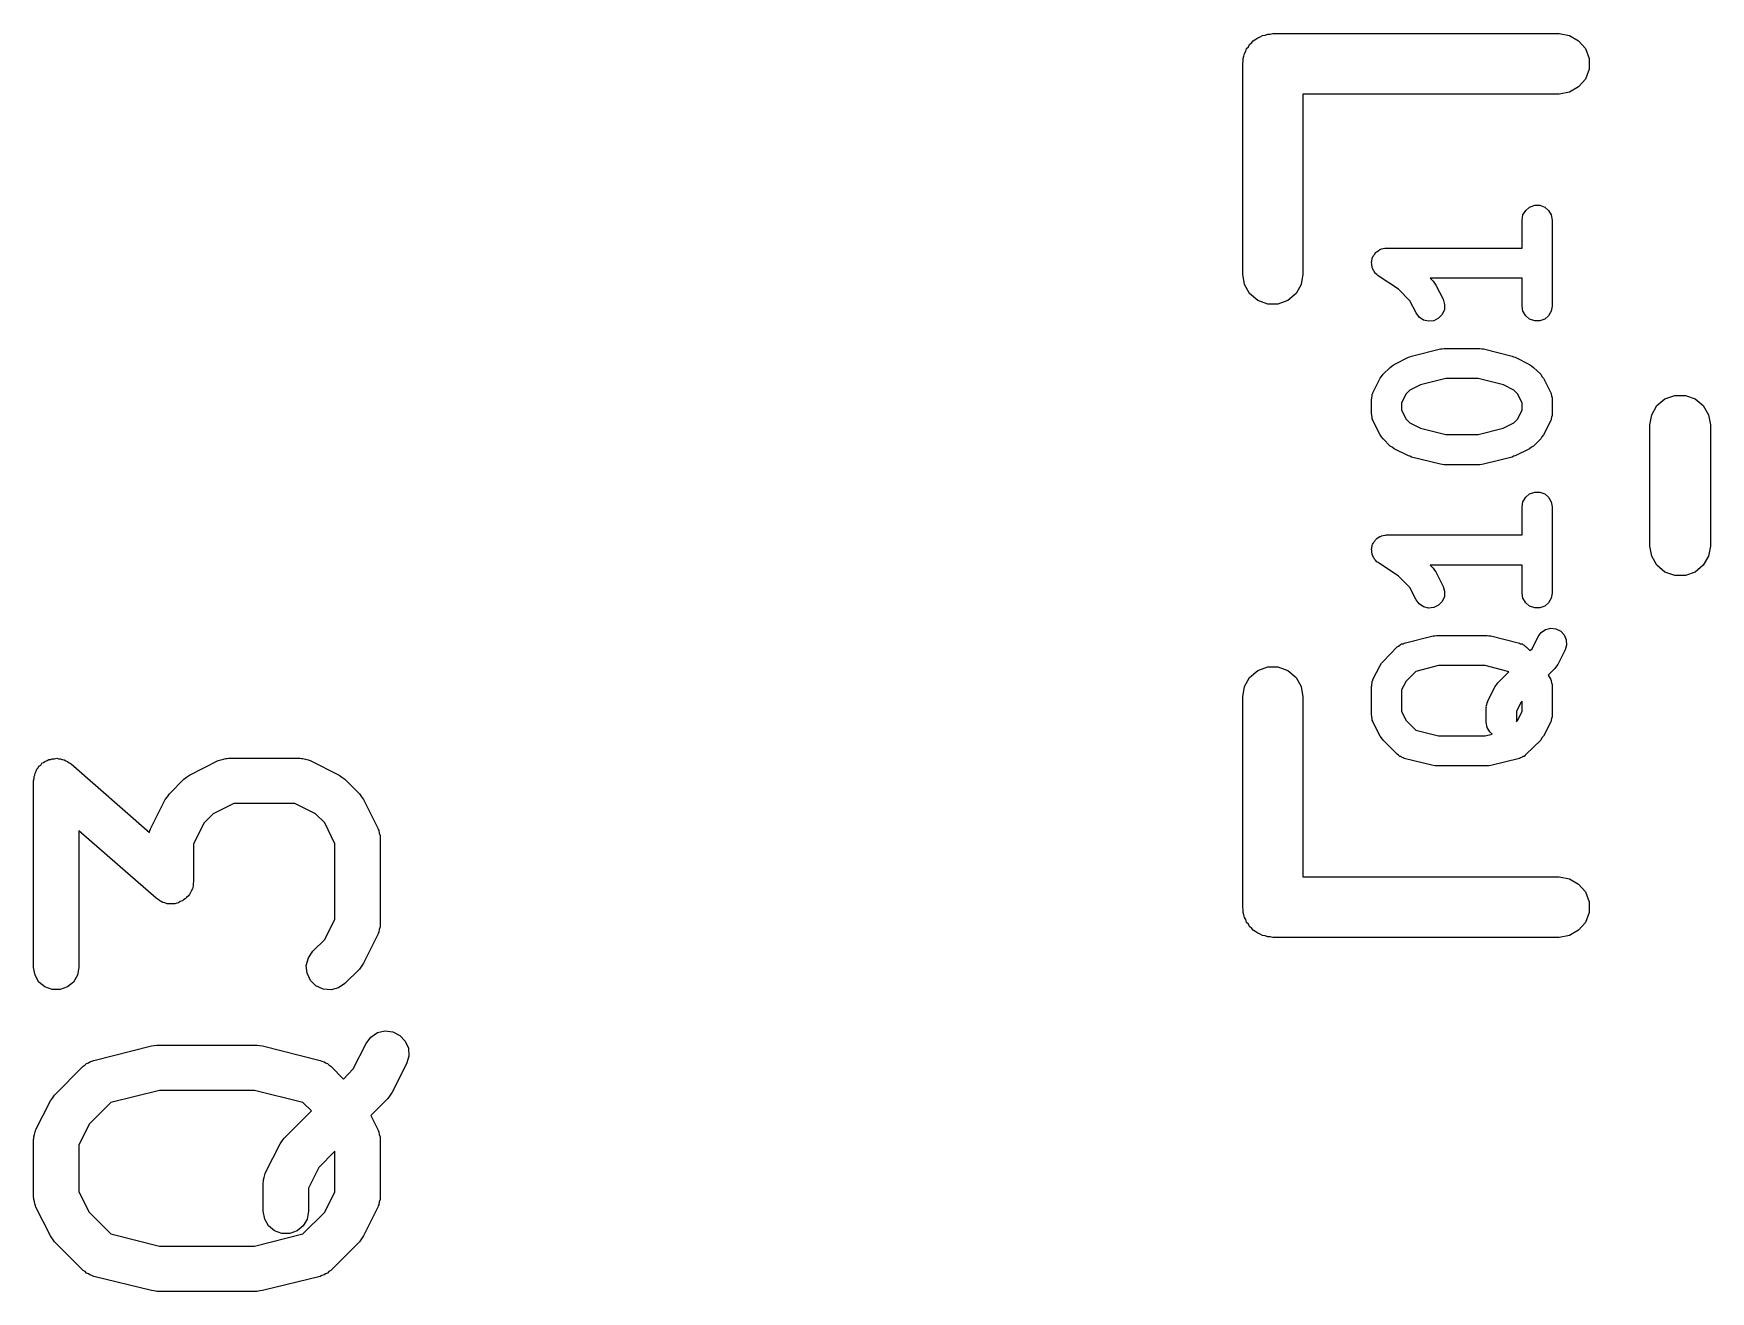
# Model space of a CAD drawing. Extents: x 142.1 to 238.7, y -137.2 to -60.7.
# Drawn here: x 219.17 to 224.73, y -108.06 to -103.88 of the extents above; entities that cross this region are included whole.
import ezdxf

# ---------------------------------------------------------------- set-up
doc = ezdxf.new("R2010")
doc.units = 0
doc.header["$MEASUREMENT"] = 0
doc.layers.add('BLACK', color=7, linetype='CONTINUOUS')

msp = doc.modelspace()

# ---------------------------------------------------------------- linework, layer by layer
at = {"layer": 'Black'}
for p, q in [((223.189, -103.939), (223.192, -103.93)), ((223.192, -103.93), (223.198, -103.924)), ((223.198, -103.924), (223.202, -103.916)), ((223.202, -103.916), (223.209, -103.91)), ((223.209, -103.91), (223.214, -103.904)), ((223.214, -103.904), (223.222, -103.899)), ((223.222, -103.899), (223.229, -103.894)), ((223.229, -103.894), (223.237, -103.891)), ((223.237, -103.891), (223.245, -103.886)), ((223.245, -103.886), (223.253, -103.885)), ((223.253, -103.885), (223.262, -103.882)), ((223.262, -103.882), (223.27, -103.882)), ((223.27, -103.882), (223.279, -103.88)), ((223.279, -103.88), (224.229, -103.88)), ((224.229, -103.88), (224.263, -103.886)), ((224.263, -103.886), (224.293, -103.904)), ((224.293, -103.904), (224.316, -103.93)), ((224.316, -103.93), (224.328, -103.963)), ((223.179, -103.98), (223.18, -103.972)), ((223.179, -104.679), (223.179, -103.98)), ((223.18, -103.963), (223.183, -103.955)), ((223.18, -103.972), (223.18, -103.963)), ((223.183, -103.955), (223.185, -103.946)), ((223.185, -103.946), (223.189, -103.939)), ((224.328, -103.963), (224.328, -103.998)), ((224.316, -104.031), (224.293, -104.057)), ((224.328, -103.998), (224.316, -104.031)), ((224.229, -104.081), (223.379, -104.081)), ((223.379, -104.081), (223.379, -104.679)), ((224.263, -104.075), (224.229, -104.081)), ((224.293, -104.057), (224.263, -104.075)), ((224.106, -104.499), (224.109, -104.482)), ((224.109, -104.482), (224.118, -104.467)), ((224.118, -104.467), (224.131, -104.456)), ((224.131, -104.456), (224.148, -104.45)), ((224.148, -104.45), (224.165, -104.45)), ((224.165, -104.45), (224.181, -104.456)), ((224.181, -104.456), (224.194, -104.467)), ((224.194, -104.467), (224.203, -104.482)), ((224.203, -104.482), (224.206, -104.499)), ((224.106, -104.592), (224.106, -104.499)), ((224.206, -104.499), (224.206, -104.785)), ((223.624, -104.604), (223.629, -104.601)), ((223.629, -104.601), (223.634, -104.597)), ((223.634, -104.597), (223.637, -104.596)), ((223.637, -104.596), (223.639, -104.595)), ((223.639, -104.595), (223.645, -104.594)), ((223.645, -104.594), (223.651, -104.592)), ((223.651, -104.592), (223.653, -104.592)), ((223.653, -104.592), (223.656, -104.592)), ((223.656, -104.592), (224.106, -104.592)), ((223.606, -104.639), (223.607, -104.636)), ((223.607, -104.645), (223.606, -104.639)), ((223.607, -104.633), (223.609, -104.628)), ((223.607, -104.636), (223.607, -104.633)), ((223.607, -104.651), (223.607, -104.645)), ((223.608, -104.653), (223.607, -104.651)), ((223.608, -104.656), (223.608, -104.653)), ((223.611, -104.661), (223.608, -104.656)), ((223.609, -104.628), (223.61, -104.622)), ((223.61, -104.622), (223.612, -104.62)), ((223.612, -104.62), (223.613, -104.617)), ((223.613, -104.617), (223.617, -104.612)), ((223.617, -104.612), (223.62, -104.607)), ((223.62, -104.607), (223.622, -104.606)), ((223.622, -104.606), (223.624, -104.604)), ((223.185, -104.713), (223.179, -104.679)), ((223.202, -104.743), (223.185, -104.713)), ((223.373, -104.713), (223.356, -104.743)), ((223.379, -104.679), (223.373, -104.713)), ((223.613, -104.667), (223.611, -104.661)), ((223.615, -104.669), (223.613, -104.667)), ((223.616, -104.672), (223.615, -104.669)), ((223.62, -104.676), (223.616, -104.672)), ((223.624, -104.68), (223.62, -104.676)), ((223.626, -104.682), (223.624, -104.68)), ((223.628, -104.684), (223.626, -104.682)), ((223.696, -104.728), (223.628, -104.684)), ((224.106, -104.692), (223.801, -104.692)), ((223.801, -104.692), (223.811, -104.702)), ((223.811, -104.702), (223.815, -104.708)), ((223.815, -104.708), (223.82, -104.715)), ((224.106, -104.785), (224.106, -104.692)), ((223.229, -104.766), (223.202, -104.743)), ((223.262, -104.778), (223.229, -104.766)), ((223.329, -104.766), (223.296, -104.778)), ((223.356, -104.743), (223.329, -104.766)), ((223.734, -104.767), (223.696, -104.728)), ((223.754, -104.807), (223.734, -104.767)), ((223.82, -104.715), (223.844, -104.762)), ((223.844, -104.762), (223.849, -104.779)), ((223.296, -104.778), (223.262, -104.778)), ((223.765, -104.821), (223.754, -104.807)), ((223.779, -104.831), (223.765, -104.821)), ((223.829, -104.825), (223.813, -104.833)), ((223.841, -104.812), (223.829, -104.825)), ((223.848, -104.796), (223.841, -104.812)), ((223.849, -104.779), (223.848, -104.796)), ((224.109, -104.802), (224.106, -104.785)), ((224.118, -104.817), (224.109, -104.802)), ((224.131, -104.828), (224.118, -104.817)), ((224.194, -104.817), (224.181, -104.828)), ((224.203, -104.802), (224.194, -104.817)), ((224.206, -104.785), (224.203, -104.802)), ((223.796, -104.835), (223.779, -104.831)), ((223.813, -104.833), (223.796, -104.835)), ((224.148, -104.834), (224.131, -104.828)), ((224.165, -104.834), (224.148, -104.834)), ((224.181, -104.828), (224.165, -104.834)), ((223.739, -104.951), (223.835, -104.927)), ((223.835, -104.927), (223.841, -104.926)), ((223.841, -104.926), (223.847, -104.925)), ((223.847, -104.925), (223.966, -104.925)), ((223.966, -104.925), (223.972, -104.926)), ((223.972, -104.926), (223.978, -104.927)), ((223.978, -104.927), (224.073, -104.951)), ((223.645, -105.011), (223.668, -104.988)), ((223.668, -104.988), (223.675, -104.983)), ((223.675, -104.983), (223.681, -104.978)), ((223.681, -104.978), (223.729, -104.954)), ((223.729, -104.954), (223.734, -104.953)), ((223.734, -104.953), (223.739, -104.951)), ((224.073, -104.951), (224.078, -104.953)), ((224.078, -104.953), (224.083, -104.954)), ((224.083, -104.954), (224.131, -104.978)), ((224.131, -104.978), (224.137, -104.983)), ((224.137, -104.983), (224.144, -104.988)), ((224.144, -104.988), (224.168, -105.011)), ((223.611, -105.072), (223.635, -105.024)), ((223.635, -105.024), (223.64, -105.018)), ((223.64, -105.018), (223.645, -105.011)), ((223.769, -105.046), (223.733, -105.064)), ((223.853, -105.025), (223.769, -105.046)), ((223.96, -105.025), (223.853, -105.025)), ((224.044, -105.046), (223.96, -105.025)), ((224.079, -105.064), (224.044, -105.046)), ((224.168, -105.011), (224.172, -105.018)), ((224.172, -105.018), (224.177, -105.024)), ((224.177, -105.024), (224.201, -105.072)), ((223.606, -105.094), (223.607, -105.091)), ((223.606, -105.142), (223.606, -105.094)), ((223.607, -105.089), (223.608, -105.083)), ((223.607, -105.091), (223.607, -105.089)), ((223.608, -105.083), (223.609, -105.077)), ((223.609, -105.077), (223.611, -105.075)), ((223.611, -105.075), (223.611, -105.072)), ((223.721, -105.076), (223.706, -105.106)), ((223.733, -105.064), (223.721, -105.076)), ((224.091, -105.076), (224.079, -105.064)), ((224.106, -105.106), (224.091, -105.076)), ((224.201, -105.072), (224.202, -105.075)), ((224.202, -105.075), (224.203, -105.077)), ((224.203, -105.077), (224.204, -105.083)), ((224.204, -105.083), (224.206, -105.089)), ((224.206, -105.089), (224.206, -105.091)), ((224.206, -105.091), (224.206, -105.094)), ((224.206, -105.094), (224.206, -105.142)), ((224.553, -105.115), (224.58, -105.092)), ((224.58, -105.092), (224.613, -105.081)), ((224.613, -105.081), (224.648, -105.081)), ((224.648, -105.081), (224.68, -105.092)), ((224.68, -105.092), (224.707, -105.115)), ((223.607, -105.145), (223.606, -105.142)), ((223.607, -105.148), (223.607, -105.145)), ((223.608, -105.153), (223.607, -105.148)), ((223.609, -105.159), (223.608, -105.153)), ((223.611, -105.162), (223.609, -105.159)), ((223.706, -105.106), (223.706, -105.13)), ((223.706, -105.13), (223.721, -105.16)), ((224.091, -105.16), (224.106, -105.13)), ((224.106, -105.13), (224.106, -105.106)), ((224.203, -105.159), (224.202, -105.162)), ((224.204, -105.153), (224.203, -105.159)), ((224.206, -105.148), (224.204, -105.153)), ((224.206, -105.142), (224.206, -105.145)), ((224.206, -105.145), (224.206, -105.148)), ((224.53, -105.179), (224.536, -105.145)), ((224.536, -105.145), (224.553, -105.115)), ((224.707, -105.115), (224.725, -105.145)), ((224.725, -105.145), (224.731, -105.179)), ((223.611, -105.164), (223.611, -105.162)), ((223.635, -105.212), (223.611, -105.164)), ((223.64, -105.218), (223.635, -105.212)), ((223.721, -105.16), (223.733, -105.172)), ((223.733, -105.172), (223.769, -105.19)), ((223.769, -105.19), (223.853, -105.211)), ((223.853, -105.211), (223.96, -105.211)), ((223.96, -105.211), (224.043, -105.19)), ((224.043, -105.19), (224.079, -105.172)), ((224.079, -105.172), (224.091, -105.16)), ((224.177, -105.212), (224.172, -105.218)), ((224.201, -105.164), (224.177, -105.212)), ((224.202, -105.162), (224.201, -105.164)), ((224.53, -105.581), (224.53, -105.179)), ((224.731, -105.179), (224.731, -105.581)), ((223.645, -105.225), (223.64, -105.218)), ((223.668, -105.249), (223.645, -105.225)), ((223.675, -105.253), (223.668, -105.249)), ((223.681, -105.258), (223.675, -105.253)), ((223.729, -105.282), (223.681, -105.258)), ((224.131, -105.258), (224.083, -105.282)), ((224.137, -105.253), (224.131, -105.258)), ((224.144, -105.249), (224.137, -105.253)), ((224.168, -105.225), (224.144, -105.249)), ((224.172, -105.218), (224.168, -105.225)), ((223.734, -105.283), (223.729, -105.282)), ((223.739, -105.286), (223.734, -105.283)), ((223.835, -105.309), (223.739, -105.286)), ((223.841, -105.31), (223.835, -105.309)), ((223.847, -105.311), (223.841, -105.31)), ((223.966, -105.311), (223.847, -105.311)), ((223.972, -105.31), (223.966, -105.311)), ((223.978, -105.309), (223.972, -105.31)), ((224.073, -105.286), (223.978, -105.309)), ((224.078, -105.283), (224.073, -105.286)), ((224.083, -105.282), (224.078, -105.283)), ((224.106, -105.451), (224.109, -105.434)), ((224.109, -105.434), (224.118, -105.419)), ((224.118, -105.419), (224.131, -105.408)), ((224.131, -105.408), (224.148, -105.402)), ((224.148, -105.402), (224.165, -105.402)), ((224.165, -105.402), (224.181, -105.408)), ((224.181, -105.408), (224.194, -105.419)), ((224.194, -105.419), (224.203, -105.434)), ((224.203, -105.434), (224.206, -105.451)), ((224.106, -105.544), (224.106, -105.451)), ((224.206, -105.451), (224.206, -105.737)), ((223.629, -105.553), (223.634, -105.549)), ((223.634, -105.549), (223.637, -105.549)), ((223.637, -105.549), (223.639, -105.547)), ((223.639, -105.547), (223.645, -105.546)), ((223.645, -105.546), (223.651, -105.545)), ((223.651, -105.545), (223.653, -105.545)), ((223.653, -105.545), (223.656, -105.544)), ((223.656, -105.544), (224.106, -105.544)), ((223.606, -105.591), (223.607, -105.588)), ((223.607, -105.597), (223.606, -105.591)), ((223.607, -105.586), (223.609, -105.58)), ((223.607, -105.588), (223.607, -105.586)), ((223.607, -105.603), (223.607, -105.597)), ((223.608, -105.606), (223.607, -105.603)), ((223.609, -105.58), (223.61, -105.574)), ((223.61, -105.574), (223.612, -105.572)), ((223.612, -105.572), (223.613, -105.569)), ((223.613, -105.569), (223.617, -105.565)), ((223.617, -105.565), (223.62, -105.56)), ((223.62, -105.56), (223.622, -105.558)), ((223.622, -105.558), (223.624, -105.556)), ((223.624, -105.556), (223.629, -105.553)), ((224.536, -105.615), (224.53, -105.581)), ((224.731, -105.581), (224.725, -105.615)), ((223.608, -105.608), (223.608, -105.606)), ((223.611, -105.614), (223.608, -105.608)), ((223.613, -105.619), (223.611, -105.614)), ((223.615, -105.621), (223.613, -105.619)), ((223.616, -105.624), (223.615, -105.621)), ((223.62, -105.628), (223.616, -105.624)), ((223.624, -105.633), (223.62, -105.628)), ((223.626, -105.634), (223.624, -105.633)), ((223.628, -105.636), (223.626, -105.634)), ((223.696, -105.681), (223.628, -105.636)), ((224.106, -105.644), (223.801, -105.644)), ((223.801, -105.644), (223.811, -105.654)), ((223.811, -105.654), (223.815, -105.661)), ((224.106, -105.737), (224.106, -105.644)), ((224.553, -105.645), (224.536, -105.615)), ((224.58, -105.668), (224.553, -105.645)), ((224.707, -105.645), (224.68, -105.668)), ((224.725, -105.615), (224.707, -105.645)), ((223.734, -105.719), (223.696, -105.681)), ((223.815, -105.661), (223.82, -105.667)), ((223.82, -105.667), (223.844, -105.715)), ((223.844, -105.715), (223.849, -105.731)), ((224.613, -105.679), (224.58, -105.668)), ((224.648, -105.679), (224.613, -105.679)), ((224.68, -105.668), (224.648, -105.679)), ((223.754, -105.76), (223.734, -105.719)), ((223.765, -105.773), (223.754, -105.76)), ((223.841, -105.765), (223.829, -105.777)), ((223.848, -105.749), (223.841, -105.765)), ((223.849, -105.731), (223.848, -105.749)), ((224.109, -105.754), (224.106, -105.737)), ((224.118, -105.769), (224.109, -105.754)), ((224.131, -105.78), (224.118, -105.769)), ((224.194, -105.769), (224.181, -105.78)), ((224.203, -105.754), (224.194, -105.769)), ((224.206, -105.737), (224.203, -105.754)), ((223.779, -105.783), (223.765, -105.773)), ((223.796, -105.787), (223.779, -105.783)), ((223.813, -105.785), (223.796, -105.787)), ((223.829, -105.777), (223.813, -105.785)), ((224.148, -105.786), (224.131, -105.78)), ((224.165, -105.786), (224.148, -105.786)), ((224.181, -105.78), (224.165, -105.786)), ((223.715, -105.903), (223.811, -105.879)), ((223.811, -105.879), (223.817, -105.879)), ((223.817, -105.879), (223.823, -105.878)), ((223.823, -105.878), (223.99, -105.878)), ((223.99, -105.878), (223.996, -105.879)), ((223.996, -105.879), (224.002, -105.879)), ((224.002, -105.879), (224.097, -105.903)), ((224.139, -105.922), (224.159, -105.881)), ((224.159, -105.881), (224.169, -105.868)), ((224.169, -105.868), (224.184, -105.858)), ((224.184, -105.858), (224.201, -105.854)), ((224.201, -105.854), (224.218, -105.856)), ((224.218, -105.856), (224.234, -105.864)), ((224.234, -105.864), (224.246, -105.876)), ((224.246, -105.876), (224.252, -105.892)), ((223.645, -105.964), (223.692, -105.916)), ((223.692, -105.916), (223.696, -105.913)), ((223.696, -105.913), (223.7, -105.91)), ((223.7, -105.91), (223.703, -105.908)), ((223.703, -105.908), (223.706, -105.906)), ((223.706, -105.906), (223.711, -105.905)), ((223.711, -105.905), (223.715, -105.903)), ((224.097, -105.903), (224.101, -105.905)), ((224.101, -105.905), (224.106, -105.906)), ((224.106, -105.906), (224.109, -105.908)), ((224.109, -105.908), (224.113, -105.91)), ((224.113, -105.91), (224.116, -105.913)), ((224.116, -105.913), (224.12, -105.916)), ((224.12, -105.916), (224.132, -105.928)), ((224.132, -105.928), (224.139, -105.922)), ((224.249, -105.926), (224.225, -105.974)), ((224.253, -105.91), (224.249, -105.926)), ((224.252, -105.892), (224.253, -105.91)), ((223.202, -106.017), (223.229, -105.994)), ((223.229, -105.994), (223.262, -105.982)), ((223.262, -105.982), (223.296, -105.982)), ((223.296, -105.982), (223.329, -105.994)), ((223.329, -105.994), (223.356, -106.017)), ((223.611, -106.024), (223.635, -105.977)), ((223.635, -105.977), (223.64, -105.97)), ((223.64, -105.97), (223.645, -105.964)), ((223.829, -105.978), (223.753, -105.997)), ((223.983, -105.978), (223.829, -105.978)), ((224.059, -105.997), (223.983, -105.978)), ((224.215, -105.987), (224.193, -106.009)), ((224.22, -105.98), (224.215, -105.987)), ((224.225, -105.974), (224.22, -105.98)), ((223.179, -106.081), (223.185, -106.047)), ((223.185, -106.047), (223.202, -106.017)), ((223.356, -106.017), (223.373, -106.047)), ((223.373, -106.047), (223.379, -106.081)), ((223.606, -106.047), (223.607, -106.044)), ((223.606, -106.142), (223.606, -106.047)), ((223.607, -106.041), (223.608, -106.035)), ((223.607, -106.044), (223.607, -106.041)), ((223.608, -106.035), (223.609, -106.03)), ((223.609, -106.03), (223.611, -106.027)), ((223.611, -106.027), (223.611, -106.024)), ((223.721, -106.029), (223.706, -106.058)), ((223.753, -105.997), (223.721, -106.029)), ((223.992, -106.096), (224.016, -106.048)), ((224.016, -106.048), (224.021, -106.042)), ((224.021, -106.042), (224.026, -106.035)), ((224.026, -106.035), (224.062, -105.999)), ((224.062, -105.999), (224.059, -105.997)), ((224.193, -106.009), (224.201, -106.024)), ((224.201, -106.024), (224.202, -106.027)), ((224.202, -106.027), (224.203, -106.03)), ((224.203, -106.03), (224.204, -106.035)), ((224.204, -106.035), (224.206, -106.041)), ((224.206, -106.041), (224.206, -106.044)), ((224.206, -106.044), (224.206, -106.047)), ((224.206, -106.047), (224.206, -106.142)), ((223.179, -106.78), (223.179, -106.081)), ((223.379, -106.081), (223.379, -106.679)), ((223.706, -106.058), (223.706, -106.13)), ((223.989, -106.107), (223.99, -106.101)), ((223.99, -106.101), (223.992, -106.098)), ((223.992, -106.098), (223.992, -106.096)), ((224.102, -106.1), (224.087, -106.13)), ((224.106, -106.096), (224.102, -106.1)), ((224.106, -106.13), (224.106, -106.096)), ((223.607, -106.145), (223.606, -106.142)), ((223.607, -106.148), (223.607, -106.145)), ((223.608, -106.153), (223.607, -106.148)), ((223.609, -106.159), (223.608, -106.153)), ((223.611, -106.162), (223.609, -106.159)), ((223.706, -106.13), (223.721, -106.16)), ((223.721, -106.16), (223.753, -106.192)), ((223.987, -106.112), (223.989, -106.107)), ((223.988, -106.115), (223.987, -106.112)), ((223.987, -106.118), (223.988, -106.115)), ((223.987, -106.166), (223.987, -106.118)), ((224.087, -106.13), (224.087, -106.164)), ((224.087, -106.164), (224.091, -106.16)), ((224.091, -106.16), (224.106, -106.13)), ((224.203, -106.159), (224.202, -106.162)), ((224.204, -106.153), (224.203, -106.159)), ((224.206, -106.148), (224.204, -106.153)), ((224.206, -106.142), (224.206, -106.145)), ((224.206, -106.145), (224.206, -106.148)), ((223.611, -106.164), (223.611, -106.162)), ((223.635, -106.212), (223.611, -106.164)), ((223.64, -106.218), (223.635, -106.212)), ((223.753, -106.192), (223.829, -106.211)), ((223.829, -106.211), (223.983, -106.211)), ((223.983, -106.211), (224.007, -106.205)), ((223.99, -106.183), (223.987, -106.166)), ((223.999, -106.198), (223.99, -106.183)), ((224.007, -106.205), (223.999, -106.198)), ((224.177, -106.212), (224.172, -106.218)), ((224.201, -106.164), (224.177, -106.212)), ((224.202, -106.162), (224.201, -106.164)), ((223.645, -106.225), (223.64, -106.218)), ((223.692, -106.272), (223.645, -106.225)), ((223.696, -106.275), (223.692, -106.272)), ((224.12, -106.272), (224.116, -106.275)), ((224.168, -106.225), (224.12, -106.272)), ((224.172, -106.218), (224.168, -106.225)), ((219.172, -106.335), (219.176, -106.328)), ((219.176, -106.328), (219.178, -106.322)), ((219.178, -106.322), (219.182, -106.317)), ((219.182, -106.317), (219.185, -106.312)), ((219.185, -106.312), (219.191, -106.308)), ((219.191, -106.308), (219.195, -106.302)), ((219.195, -106.302), (219.2, -106.299)), ((219.2, -106.299), (219.205, -106.296)), ((219.205, -106.296), (219.212, -106.293)), ((219.212, -106.293), (219.218, -106.289)), ((219.218, -106.289), (219.224, -106.289)), ((219.224, -106.289), (219.229, -106.287)), ((219.229, -106.287), (219.237, -106.287)), ((219.237, -106.287), (219.244, -106.285)), ((219.244, -106.285), (219.25, -106.287)), ((219.25, -106.287), (219.255, -106.287)), ((219.255, -106.287), (219.262, -106.289)), ((219.262, -106.289), (219.269, -106.291)), ((219.269, -106.291), (219.274, -106.294)), ((219.274, -106.294), (219.28, -106.296)), ((219.28, -106.296), (219.285, -106.3)), ((219.285, -106.3), (219.292, -106.304)), ((219.292, -106.304), (219.552, -106.532)), ((219.685, -106.341), (219.78, -106.293)), ((219.78, -106.293), (219.784, -106.292)), ((219.784, -106.292), (219.788, -106.29)), ((219.788, -106.29), (219.797, -106.288)), ((219.797, -106.288), (219.805, -106.286)), ((219.805, -106.286), (219.81, -106.286)), ((219.81, -106.286), (219.814, -106.285)), ((219.814, -106.285), (220.052, -106.285)), ((220.052, -106.285), (220.056, -106.286)), ((220.056, -106.286), (220.06, -106.286)), ((220.06, -106.286), (220.069, -106.288)), ((220.069, -106.288), (220.078, -106.29)), ((220.078, -106.29), (220.081, -106.292)), ((220.081, -106.292), (220.085, -106.293)), ((220.085, -106.293), (220.181, -106.341)), ((223.7, -106.279), (223.696, -106.275)), ((223.703, -106.28), (223.7, -106.279)), ((223.706, -106.282), (223.703, -106.28)), ((223.711, -106.284), (223.706, -106.282)), ((223.715, -106.286), (223.711, -106.284)), ((223.811, -106.309), (223.715, -106.286)), ((223.817, -106.31), (223.811, -106.309)), ((223.823, -106.311), (223.817, -106.31)), ((223.99, -106.311), (223.823, -106.311)), ((223.996, -106.31), (223.99, -106.311)), ((224.002, -106.309), (223.996, -106.31)), ((224.097, -106.286), (224.002, -106.309)), ((224.101, -106.284), (224.097, -106.286)), ((224.106, -106.282), (224.101, -106.284)), ((224.109, -106.28), (224.106, -106.282)), ((224.113, -106.279), (224.109, -106.28)), ((224.116, -106.275), (224.113, -106.279)), ((219.167, -106.36), (219.169, -106.353)), ((219.167, -106.98), (219.167, -106.36)), ((219.169, -106.346), (219.171, -106.341)), ((219.169, -106.353), (219.169, -106.346)), ((219.171, -106.341), (219.172, -106.335)), ((219.618, -106.403), (219.666, -106.355)), ((219.666, -106.355), (219.675, -106.348)), ((219.675, -106.348), (219.685, -106.341)), ((220.181, -106.341), (220.19, -106.348)), ((220.19, -106.348), (220.2, -106.355)), ((220.2, -106.355), (220.248, -106.403)), ((219.556, -106.517), (219.604, -106.422)), ((219.604, -106.422), (219.611, -106.413)), ((219.611, -106.413), (219.618, -106.403)), ((219.832, -106.435), (219.763, -106.47)), ((220.034, -106.435), (219.832, -106.435)), ((220.103, -106.47), (220.034, -106.435)), ((220.248, -106.403), (220.255, -106.413)), ((220.255, -106.413), (220.262, -106.422)), ((220.262, -106.422), (220.309, -106.517)), ((219.763, -106.47), (219.733, -106.5)), ((220.133, -106.5), (220.103, -106.47)), ((219.574, -106.75), (219.317, -106.526)), ((219.317, -106.526), (219.317, -106.98)), ((219.552, -106.532), (219.553, -106.525)), ((219.553, -106.525), (219.555, -106.522)), ((219.555, -106.522), (219.556, -106.517)), ((219.733, -106.5), (219.698, -106.569)), ((220.167, -106.569), (220.133, -106.5)), ((220.309, -106.517), (220.311, -106.522)), ((220.311, -106.522), (220.313, -106.525)), ((220.313, -106.525), (220.314, -106.534)), ((220.314, -106.534), (220.317, -106.542)), ((220.317, -106.542), (220.317, -106.547)), ((220.317, -106.547), (220.317, -106.551)), ((219.698, -106.569), (219.698, -106.694)), ((220.167, -106.819), (220.167, -106.569)), ((220.317, -106.551), (220.317, -106.837)), ((219.695, -106.714), (219.694, -106.719)), ((219.697, -106.708), (219.695, -106.714)), ((219.698, -106.694), (219.697, -106.701)), ((219.697, -106.701), (219.697, -106.708)), ((223.379, -106.679), (224.229, -106.679)), ((224.229, -106.679), (224.263, -106.685)), ((224.263, -106.685), (224.293, -106.703)), ((224.293, -106.703), (224.316, -106.729)), ((219.58, -106.754), (219.574, -106.75)), ((219.586, -106.759), (219.58, -106.754)), ((219.591, -106.761), (219.586, -106.759)), ((219.596, -106.764), (219.591, -106.761)), ((219.603, -106.765), (219.596, -106.764)), ((219.61, -106.768), (219.603, -106.765)), ((219.616, -106.768), (219.61, -106.768)), ((219.622, -106.769), (219.616, -106.768)), ((219.629, -106.768), (219.622, -106.769)), ((219.636, -106.768), (219.629, -106.768)), ((219.642, -106.766), (219.636, -106.768)), ((219.648, -106.765), (219.642, -106.766)), ((219.654, -106.761), (219.648, -106.765)), ((219.661, -106.759), (219.654, -106.761)), ((219.665, -106.755), (219.661, -106.759)), ((219.67, -106.752), (219.665, -106.755)), ((219.675, -106.747), (219.67, -106.752)), ((219.681, -106.742), (219.675, -106.747)), ((219.684, -106.737), (219.681, -106.742)), ((219.687, -106.733), (219.684, -106.737)), ((219.69, -106.726), (219.687, -106.733)), ((219.694, -106.719), (219.69, -106.726)), ((224.316, -106.729), (224.328, -106.762)), ((224.328, -106.762), (224.328, -106.797)), ((220.133, -106.887), (220.167, -106.819)), ((223.18, -106.788), (223.179, -106.78)), ((223.18, -106.797), (223.18, -106.788)), ((223.183, -106.805), (223.18, -106.797)), ((223.185, -106.814), (223.183, -106.805)), ((223.189, -106.821), (223.185, -106.814)), ((223.192, -106.83), (223.189, -106.821)), ((224.328, -106.797), (224.316, -106.83)), ((220.309, -106.87), (220.262, -106.965)), ((220.311, -106.866), (220.309, -106.87)), ((220.313, -106.862), (220.311, -106.866)), ((220.314, -106.854), (220.313, -106.862)), ((220.317, -106.845), (220.314, -106.854)), ((220.317, -106.837), (220.317, -106.841)), ((220.317, -106.841), (220.317, -106.845)), ((223.198, -106.836), (223.192, -106.83)), ((223.202, -106.844), (223.198, -106.836)), ((223.209, -106.85), (223.202, -106.844)), ((223.214, -106.856), (223.209, -106.85)), ((223.222, -106.861), (223.214, -106.856)), ((223.229, -106.866), (223.222, -106.861)), ((223.237, -106.869), (223.229, -106.866)), ((223.245, -106.874), (223.237, -106.869)), ((223.253, -106.875), (223.245, -106.874)), ((223.262, -106.878), (223.253, -106.875)), ((223.27, -106.878), (223.262, -106.878)), ((223.279, -106.88), (223.27, -106.878)), ((224.229, -106.88), (223.279, -106.88)), ((224.263, -106.874), (224.229, -106.88)), ((224.293, -106.856), (224.263, -106.874)), ((224.316, -106.83), (224.293, -106.856)), ((220.079, -106.948), (220.094, -106.926)), ((220.094, -106.926), (220.133, -106.887)), ((219.172, -107.005), (219.167, -106.98)), ((219.317, -106.98), (219.313, -107.005)), ((220.072, -106.973), (220.079, -106.948)), ((220.075, -106.999), (220.072, -106.973)), ((220.248, -106.985), (220.2, -107.033)), ((220.255, -106.975), (220.248, -106.985)), ((220.262, -106.965), (220.255, -106.975)), ((219.185, -107.028), (219.172, -107.005)), ((219.205, -107.044), (219.185, -107.028)), ((219.229, -107.053), (219.205, -107.044)), ((219.28, -107.044), (219.255, -107.053)), ((219.3, -107.028), (219.28, -107.044)), ((219.313, -107.005), (219.3, -107.028)), ((220.086, -107.023), (220.075, -106.999)), ((220.104, -107.041), (220.086, -107.023)), ((220.128, -107.052), (220.104, -107.041)), ((220.179, -107.047), (220.154, -107.054)), ((220.2, -107.033), (220.179, -107.047)), ((219.255, -107.053), (219.229, -107.053)), ((220.154, -107.054), (220.128, -107.052)), ((220.271, -107.232), (220.286, -107.211)), ((220.286, -107.211), (220.308, -107.196)), ((220.308, -107.196), (220.333, -107.19)), ((220.333, -107.19), (220.359, -107.193)), ((220.359, -107.193), (220.382, -107.205)), ((220.382, -107.205), (220.4, -107.224)), ((219.367, -107.288), (219.558, -107.24)), ((219.558, -107.24), (219.567, -107.239)), ((219.567, -107.239), (219.576, -107.238)), ((219.576, -107.238), (219.909, -107.238)), ((219.909, -107.238), (219.918, -107.239)), ((219.918, -107.239), (219.927, -107.24)), ((219.927, -107.24), (220.118, -107.288)), ((220.228, -107.316), (220.271, -107.232)), ((220.4, -107.224), (220.411, -107.248)), ((220.411, -107.248), (220.412, -107.274)), ((219.237, -107.403), (219.332, -107.307)), ((219.332, -107.307), (219.338, -107.303)), ((219.338, -107.303), (219.343, -107.298)), ((219.343, -107.298), (219.349, -107.296)), ((219.349, -107.296), (219.354, -107.293)), ((219.354, -107.293), (219.36, -107.291)), ((219.36, -107.291), (219.367, -107.288)), ((220.118, -107.288), (220.124, -107.291)), ((220.124, -107.291), (220.131, -107.293)), ((220.131, -107.293), (220.136, -107.296)), ((220.136, -107.296), (220.142, -107.298)), ((220.142, -107.298), (220.147, -107.303)), ((220.147, -107.303), (220.153, -107.307)), ((220.153, -107.307), (220.195, -107.35)), ((220.195, -107.35), (220.228, -107.316)), ((220.405, -107.299), (220.357, -107.394)), ((220.412, -107.274), (220.405, -107.299)), ((219.175, -107.517), (219.223, -107.422)), ((219.223, -107.422), (219.23, -107.413)), ((219.23, -107.413), (219.237, -107.403)), ((219.424, -107.428), (219.352, -107.5)), ((219.585, -107.388), (219.424, -107.428)), ((219.9, -107.388), (219.585, -107.388)), ((220.061, -107.428), (219.9, -107.388)), ((220.089, -107.456), (220.061, -107.428)), ((220.343, -107.414), (220.286, -107.471)), ((220.35, -107.404), (220.343, -107.414)), ((220.357, -107.394), (220.35, -107.404)), ((219.999, -107.546), (220.089, -107.456)), ((220.286, -107.471), (220.309, -107.517)), ((219.167, -107.551), (219.168, -107.547)), ((219.167, -107.741), (219.167, -107.551)), ((219.168, -107.542), (219.17, -107.534)), ((219.168, -107.547), (219.168, -107.542)), ((219.17, -107.534), (219.172, -107.525)), ((219.172, -107.525), (219.174, -107.522)), ((219.174, -107.522), (219.175, -107.517)), ((219.352, -107.5), (219.317, -107.569)), ((219.992, -107.555), (219.999, -107.546)), ((220.309, -107.517), (220.311, -107.522)), ((220.311, -107.522), (220.313, -107.525)), ((220.313, -107.525), (220.314, -107.534)), ((220.314, -107.534), (220.317, -107.542)), ((220.317, -107.542), (220.317, -107.547)), ((220.317, -107.547), (220.317, -107.551)), ((220.317, -107.551), (220.317, -107.741)), ((219.317, -107.569), (219.317, -107.724)), ((219.937, -107.66), (219.985, -107.565)), ((219.985, -107.565), (219.992, -107.555)), ((220.167, -107.589), (220.114, -107.643)), ((220.167, -107.724), (220.167, -107.589)), ((219.936, -107.664), (219.937, -107.66)), ((220.114, -107.643), (220.079, -107.712)), ((219.929, -107.694), (219.93, -107.69)), ((219.929, -107.789), (219.929, -107.694)), ((219.93, -107.685), (219.932, -107.677)), ((219.93, -107.69), (219.93, -107.685)), ((219.932, -107.677), (219.934, -107.668)), ((219.934, -107.668), (219.936, -107.664)), ((220.079, -107.712), (220.079, -107.789)), ((219.168, -107.746), (219.167, -107.741)), ((219.168, -107.75), (219.168, -107.746)), ((219.17, -107.758), (219.168, -107.75)), ((219.172, -107.767), (219.17, -107.758)), ((219.174, -107.771), (219.172, -107.767)), ((219.175, -107.775), (219.174, -107.771)), ((219.317, -107.724), (219.352, -107.792)), ((220.133, -107.792), (220.167, -107.724)), ((220.311, -107.771), (220.309, -107.775)), ((220.313, -107.767), (220.311, -107.771)), ((220.314, -107.758), (220.313, -107.767)), ((220.317, -107.75), (220.314, -107.758)), ((220.317, -107.741), (220.317, -107.746)), ((220.317, -107.746), (220.317, -107.75)), ((219.223, -107.87), (219.175, -107.775)), ((219.352, -107.792), (219.424, -107.864)), ((219.934, -107.815), (219.929, -107.789)), ((219.947, -107.837), (219.934, -107.815)), ((220.061, -107.864), (220.133, -107.792)), ((220.075, -107.815), (220.062, -107.837)), ((220.079, -107.789), (220.075, -107.815)), ((220.309, -107.775), (220.262, -107.87)), ((219.23, -107.88), (219.223, -107.87)), ((219.237, -107.89), (219.23, -107.88)), ((219.424, -107.864), (219.585, -107.905)), ((219.9, -107.905), (220.061, -107.864)), ((219.967, -107.854), (219.947, -107.837)), ((219.991, -107.863), (219.967, -107.854)), ((220.017, -107.863), (219.991, -107.863)), ((220.042, -107.854), (220.017, -107.863)), ((220.062, -107.837), (220.042, -107.854)), ((220.255, -107.88), (220.248, -107.89)), ((220.262, -107.87), (220.255, -107.88)), ((219.332, -107.985), (219.237, -107.89)), ((219.585, -107.905), (219.9, -107.905)), ((220.248, -107.89), (220.153, -107.985)), ((219.338, -107.989), (219.332, -107.985)), ((219.343, -107.994), (219.338, -107.989)), ((219.349, -107.996), (219.343, -107.994)), ((219.354, -108), (219.349, -107.996)), ((220.136, -107.996), (220.131, -108)), ((220.142, -107.994), (220.136, -107.996)), ((220.147, -107.989), (220.142, -107.994)), ((220.153, -107.985), (220.147, -107.989)), ((219.36, -108.002), (219.354, -108)), ((219.367, -108.005), (219.36, -108.002)), ((219.558, -108.052), (219.367, -108.005)), ((219.567, -108.053), (219.558, -108.052)), ((219.927, -108.052), (219.918, -108.053)), ((220.118, -108.005), (219.927, -108.052)), ((220.124, -108.002), (220.118, -108.005)), ((220.131, -108), (220.124, -108.002)), ((219.576, -108.055), (219.567, -108.053)), ((219.909, -108.055), (219.576, -108.055)), ((219.918, -108.053), (219.909, -108.055))]:
    msp.add_line(p, q, dxfattribs=at)

doc.saveas('drawing.dxf')
